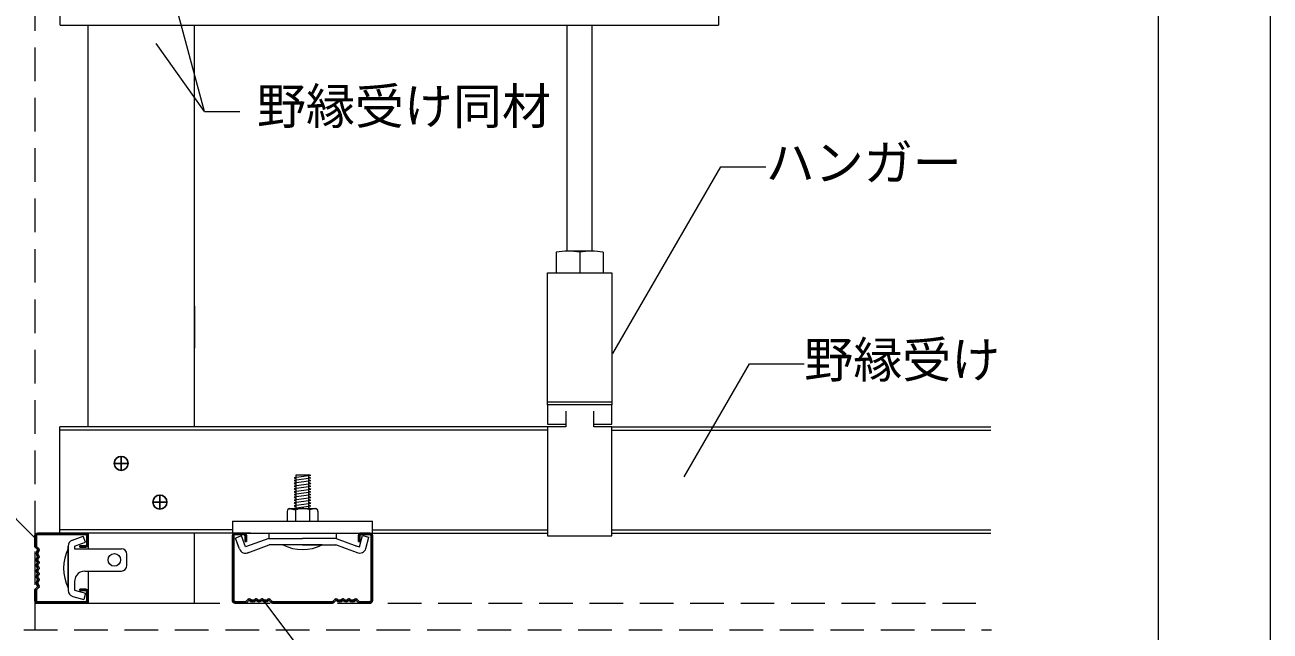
# Model space of a CAD drawing. Units: millimetres on the paper, enlarged 40 times, with parts at other scales. Extents: x -7800 to 7800, y -5387 to 5300.
# Drawn here: x 6022 to 7800, y -4281 to -3414 of the extents above; entities that cross this region are included whole.
import ezdxf
from ezdxf.enums import TextEntityAlignment as Align

# ---------------------------------------------------------------- set-up
doc = ezdxf.new("R2010")
doc.units = ezdxf.units.MM
doc.header["$LTSCALE"] = 40
doc.linetypes.add('DASHED1', pattern=[1.8, 1.2, -0.6])
for name, color, linetype, lineweight in [('4-1_吊り材', 7, 'Continuous', 18), ('4-2_野縁受け', 3, 'Continuous', 18), ('4-3_野縁', 2, 'Continuous', 25), ('4-4_ブレース・補強材', 4, 'Continuous', 9), ('4-6_文字', 7, 'Continuous', 18), ('4-A_クリップ', 7, 'Continuous', 18), ('4-C_ビス・アンカーボルト・強調図形', 2, 'Continuous', 25), ('4-D_パネル', 4, 'DASHED1', 9), ('F-3_野縁', 3, 'Continuous', 18)]:
    doc.layers.add(name, color=color, linetype=linetype, lineweight=lineweight)
doc.styles.add('ＭＳ ゴシック', font='')
doc.styles.get('ＭＳ ゴシック').set_extended_font_data('MS Gothic')

msp = doc.modelspace()

# ---------------------------------------------------------------- linework, layer by layer
at = {"layer": '4-1_吊り材'}
for p, q in [((6795.91, -3737.64), (6795.91, -3414.59)), ((6831.91, -3737.64), (6831.91, -3414.59)), ((6780.31, -3739.24), (6780.31, -3768.44)), ((6830.71, -3737.64), (6797.11, -3737.64)), ((6813.91, -3739.24), (6813.91, -3768.44)), ((6847.51, -3739.24), (6847.51, -3768.44)), ((6767.91, -3768.44), (6859.91, -3768.44)), ((6767.91, -3952.82), (6767.91, -3768.44)), ((6859.91, -3768.44), (6859.91, -3952.82)), ((6767.91, -3957.34), (6767.91, -3952.82)), ((6767.91, -3952.82), (6859.91, -3952.82)), ((6767.91, -3957.34), (6767.91, -3984.99)), ((6859.91, -3957.34), (6767.91, -3957.34)), ((6859.91, -3952.82), (6859.91, -3957.34)), ((6859.91, -3984.99), (6859.91, -3957.34)), ((6793.91, -3966.24), (6793.91, -3988.58)), ((6833.91, -3988.58), (6833.91, -3966.24)), ((6767.91, -3984.99), (6793.91, -3984.99)), ((6767.91, -3988.58), (6767.91, -4144.44)), ((6793.91, -3988.58), (6767.91, -3988.58)), ((6833.91, -3984.99), (6859.91, -3984.99)), ((6859.91, -3988.58), (6833.91, -3988.58)), ((6859.91, -4144.44), (6859.91, -3988.58)), ((6767.91, -4144.44), (6859.91, -4144.44))]:
    msp.add_line(p, q, dxfattribs=at)
for centre in [(6797.11, -3826.65), (6830.71, -3826.65)]:
    msp.add_arc(centre, 89.01, 79.1199, 100.88008, dxfattribs=at)
at = {"layer": '4-2_野縁受け'}
for p, q in [((6071.37, -4140.58), (6071.37, -3988.58)), ((6547.51, -3988.58), (6071.37, -3988.58)), ((6316.58, -3993.38), (6071.37, -3993.38)), ((6767.91, -3993.38), (6264.27, -3993.38)), ((6767.91, -3988.58), (6517.58, -3988.58)), ((6859.91, -3988.58), (7401.35, -3988.58)), ((6859.91, -3993.38), (7401.35, -3993.38)), ((6318.12, -4135.78), (6071.37, -4135.78)), ((6343.58, -4140.58), (6071.37, -4140.58)), ((6489.58, -4140.58), (6767.91, -4140.58)), ((6518.12, -4135.78), (6767.91, -4135.78)), ((6859.91, -4135.78), (7401.35, -4135.78)), ((6859.91, -4140.58), (7401.35, -4140.58))]:
    msp.add_line(p, q, dxfattribs=at)
at = {"layer": '4-3_野縁'}
for p, q in [((6107.91, -4140.58), (6039.78, -4140.58)), ((6040, -4142.58), (6107.91, -4142.58)), ((6334, -4140.5), (6322, -4140.5)), ((6334, -4142.5), (6322, -4142.5)), ((6502.01, -4140.5), (6514.01, -4140.5)), ((6502.01, -4142.5), (6514.01, -4142.5)), ((6035.91, -4158.92), (6035.91, -4144.58)), ((6035.91, -4158.93), (6035.91, -4144.58)), ((6037.91, -4144.58), (6037.91, -4158.93)), ((6037.91, -4144.58), (6037.91, -4158.93)), ((6038.49, -4160.35), (6041.32, -4163.17)), ((6041.32, -4163.17), (6038.49, -4160.35)), ((6099.91, -4158.58), (6107.91, -4158.58)), ((6099.91, -4158.58), (6099.91, -4160.58)), ((6099.91, -4160.58), (6107.91, -4160.58)), ((6109.91, -4156.58), (6109.91, -4144.58)), ((6111.91, -4156.58), (6111.91, -4144.58)), ((6318, -4144.5), (6318, -4236.33)), ((6320, -4236.42), (6320, -4144.5)), ((6336, -4152.5), (6336, -4144.5)), ((6336, -4152.5), (6338, -4152.5)), ((6338, -4152.5), (6338, -4144.5)), ((6498.01, -4152.5), (6498.01, -4144.5)), ((6500.01, -4152.5), (6498.01, -4152.5)), ((6500.01, -4152.5), (6500.01, -4144.5)), ((6516, -4236.42), (6516.01, -4144.5)), ((6518.01, -4144.5), (6518, -4236.33)), ((6039.91, -4164.59), (6037.08, -4161.76)), ((6039.91, -4164.59), (6037.08, -4161.76)), ((6035.91, -4222.24), (6035.91, -4236.59)), ((6039.91, -4216.59), (6037.08, -4219.42)), ((6037.91, -4236.59), (6037.91, -4222.24)), ((6041.32, -4218), (6038.49, -4220.83)), ((6099.91, -4220.59), (6107.91, -4220.59)), ((6099.91, -4222.59), (6099.91, -4220.59)), ((6099.91, -4222.59), (6107.91, -4222.59)), ((6109.91, -4224.59), (6109.91, -4236.59)), ((6111.91, -4224.59), (6111.91, -4236.59)), ((6040, -4238.59), (6107.91, -4238.59)), ((6107.91, -4240.59), (6040.08, -4240.59)), ((6322, -4238.5), (6336.34, -4238.5)), ((6322, -4238.5), (6336.34, -4238.5)), ((6336.34, -4240.5), (6322, -4240.5)), ((6336.34, -4240.5), (6322, -4240.5)), ((6337.76, -4237.92), (6340.58, -4235.09)), ((6340.58, -4235.09), (6337.76, -4237.92)), ((6342, -4236.5), (6339.17, -4239.33)), ((6342, -4236.5), (6339.17, -4239.33)), ((6370, -4236.5), (6372.83, -4239.33)), ((6371.41, -4235.09), (6374.24, -4237.92)), ((6375.66, -4238.5), (6418, -4238.5)), ((6375.66, -4240.5), (6418, -4240.5)), ((6460.35, -4238.5), (6418, -4238.5)), ((6460.35, -4240.5), (6418, -4240.5)), ((6464.59, -4235.09), (6461.76, -4237.92)), ((6466.01, -4236.5), (6463.18, -4239.33)), ((6494.01, -4236.5), (6496.83, -4239.33)), ((6494.01, -4236.5), (6496.83, -4239.33)), ((6498.25, -4237.92), (6495.42, -4235.09)), ((6495.42, -4235.09), (6498.25, -4237.92)), ((6514.01, -4238.5), (6499.66, -4238.5)), ((6514.01, -4238.5), (6499.66, -4238.5)), ((6499.66, -4240.5), (6514.01, -4240.5)), ((6499.66, -4240.5), (6514.01, -4240.5))]:
    msp.add_line(p, q, dxfattribs=at)
for centre, radius, start, end in [((6039.91, -4144.58), 4, 87.476, 180), ((6039.91, -4144.58), 4, 87.476, 180), ((6039.91, -4144.58), 2, 87.476, 180), ((6039.91, -4144.58), 2, 87.476, 180), ((6107.91, -4144.58), 4, 0.00299, 90.00299), ((6107.91, -4144.58), 2, 0.00299, 90.00299), ((6322, -4144.5), 4, 90.00299, 180.00299), ((6322, -4144.5), 2, 90.00299, 180.00299), ((6334, -4144.5), 4, 0.00299, 90.00299), ((6334, -4144.5), 2, 0.00299, 90.00299), ((6502.01, -4144.5), 4, 89.99699, 179.99699), ((6502.01, -4144.5), 2, 89.99699, 179.99699), ((6514.01, -4144.5), 4, 359.99699, 89.99699), ((6514.01, -4144.5), 2, 359.99699, 89.99699), ((6039.91, -4158.93), 4, 180, 225), ((6039.91, -4158.93), 4, 180, 224.99998), ((6039.91, -4158.93), 2, 179.99998, 224.99998), ((6039.91, -4158.93), 2, 180, 224.99998), ((6107.91, -4156.58), 2, 270.00299, 0.00299), ((6107.91, -4156.58), 4, 270.00299, 0.00299), ((6045.16, -4169.59), 7.25, 136.39716, 223.6028), ((6042.91, -4178.59), 5, 126.86989, 233.1301), ((6045.16, -4169.59), 5.25, 136.39716, 223.6028), ((6042.91, -4178.59), 3, 126.86989, 233.1301), ((6039.91, -4174.59), 2, 306.86987, 43.6028), ((6039.91, -4164.59), 2, 316.39717, 45), ((6042.91, -4186.59), 5, 126.86989, 233.1301), ((6042.91, -4194.59), 5, 126.86989, 233.1301), ((6042.91, -4186.59), 3, 126.86989, 233.1301), ((6042.91, -4194.59), 3, 126.86989, 233.1301), ((6039.91, -4182.59), 2, 306.86987, 53.1301), ((6039.91, -4190.59), 2, 306.86987, 53.1301), ((6039.91, -4198.59), 2, 306.86987, 53.1301), ((6042.91, -4202.59), 5, 126.86989, 233.1301), ((6045.16, -4211.59), 7.25, 136.39716, 223.6028), ((6042.91, -4202.59), 3, 126.86989, 233.1301), ((6045.16, -4211.59), 5.25, 136.39716, 223.6028), ((6039.91, -4206.59), 2, 316.39717, 53.1301), ((6039.91, -4222.24), 4, 135, 180), ((6039.91, -4222.24), 2, 135, 180), ((6039.91, -4216.59), 2, 314.99998, 43.60281), ((6107.91, -4224.59), 4, 359.99696, 89.99699), ((6107.91, -4224.59), 2, 359.99696, 89.99699), ((6039.91, -4236.59), 4, 180, 272.524), ((6039.91, -4236.59), 4, 179.99995, 272.524), ((6039.91, -4236.59), 2, 180, 272.524), ((6039.91, -4236.59), 2, 179.99995, 272.524), ((6107.91, -4236.59), 2, 269.99699, 359.99699), ((6107.91, -4236.59), 4, 269.99699, 359.99699), ((6322, -4236.5), 4, 177.476, 270), ((6322, -4236.5), 4, 177.476, 270), ((6322, -4236.5), 2, 177.476, 270), ((6322, -4236.5), 2, 177.476, 270), ((6336.34, -4236.5), 2, 269.99998, 314.99998), ((6336.34, -4236.5), 2, 270, 314.99998), ((6336.34, -4236.5), 4, 270, 315), ((6336.34, -4236.5), 4, 270, 314.99998), ((6342, -4236.5), 2, 46.39717, 135), ((6347, -4231.25), 7.25, 226.39717, 313.60281), ((6347, -4231.25), 5.25, 226.39717, 313.60281), ((6352, -4236.5), 2, 36.86989, 133.60281), ((6356, -4233.5), 5, 216.86989, 323.1301), ((6356, -4233.5), 3, 216.86989, 323.1301), ((6360, -4236.5), 2, 36.86989, 143.1301), ((6360, -4236.5), 2, 46.39717, 143.1301), ((6365, -4231.25), 7.25, 226.39717, 313.60281), ((6365, -4231.25), 5.25, 226.39717, 313.60281), ((6370, -4236.5), 2, 44.99998, 133.60281), ((6375.66, -4236.5), 4, 225, 270), ((6375.66, -4236.5), 2, 225, 270), ((6460.35, -4236.5), 2, 270, 315), ((6460.35, -4236.5), 4, 270, 315), ((6466.01, -4236.5), 2, 46.39719, 135.00002), ((6471.01, -4231.25), 7.25, 226.39719, 313.60283), ((6471.01, -4231.25), 5.25, 226.39719, 313.60283), ((6476.01, -4236.5), 2, 36.8699, 143.13011), ((6476.01, -4236.5), 2, 36.8699, 133.60283), ((6480.01, -4233.5), 5, 216.8699, 323.13011), ((6480.01, -4233.5), 3, 216.8699, 323.13011), ((6484.01, -4236.5), 2, 46.39719, 143.13011), ((6489.01, -4231.25), 7.25, 226.39719, 313.60283), ((6489.01, -4231.25), 5.25, 226.39719, 313.60283), ((6494.01, -4236.5), 2, 45, 133.60283), ((6499.66, -4236.5), 4, 225, 270), ((6499.66, -4236.5), 4, 225.00002, 270), ((6499.66, -4236.5), 2, 225, 270), ((6499.66, -4236.5), 2, 225.00002, 270), ((6514.01, -4236.5), 4, 270, 2.524), ((6514.01, -4236.5), 4, 269.99997, 2.524), ((6514.01, -4236.5), 2, 270, 2.524), ((6514.01, -4236.5), 2, 269.99997, 2.524)]:
    msp.add_arc(centre, radius, start, end, dxfattribs=at)
at = {"layer": '4-4_ブレース・補強材'}
for p, q in [((6071.91, -3414.59), (6071.91, -3262.59)), ((7012.29, -3262.59), (7012.29, -3414.59)), ((6111.91, -3988.58), (6111.91, -3414.59)), ((6263.91, -3963.73), (6263.91, -3414.59)), ((6263.97, -3816.17), (6263.97, -3876.17)), ((6263.91, -3988.58), (6263.91, -3946.17)), ((6111.91, -4140.59), (6111.91, -4162.73)), ((6111.91, -4194.73), (6111.91, -4240.59))]:
    msp.add_line(p, q, dxfattribs=at)
for points in [[(6071.91, -3414.59), (6111.04, -3414.59), (7012.29, -3414.59)], [(6111.91, -4240.58), (6263.91, -4240.58), (6263.91, -4140.58)]]:
    msp.add_lwpolyline(points, dxfattribs=at)
at = {"layer": '4-6_文字'}
for p, q in [((6277.92, -3537.86), (6218.91, -3317.65)), ((6277.92, -3537.86), (6208.78, -3440.79)), ((6277.92, -3537.86), (6328.42, -3537.86)), ((6861.33, -3883.74), (7015.31, -3617.03)), ((7015.31, -3617.03), (7079.57, -3617.03)), ((6036.73, -4148.03), (5883.77, -3995.07)), ((6362.54, -4237.25), (6479.33, -4392.97))]:
    msp.add_line(p, q, dxfattribs=at)
msp.add_lwpolyline([(6963.34, -4060.04), (7056.42, -3898.83), (7134.68, -3898.83)], dxfattribs=at)
at = {"layer": '4-A_クリップ'}
for p, q in [((6430.12, -4061.97), (6406.12, -4065.34)), ((6406.12, -4065.34), (6409.12, -4066.92)), ((6430.12, -4065.97), (6406.12, -4069.34)), ((6406.12, -4069.34), (6409.12, -4070.92)), ((6430.12, -4069.97), (6406.12, -4073.34)), ((6409.12, -4057.34), (6427.12, -4057.34)), ((6409.12, -4105.38), (6409.12, -4057.34)), ((6430.12, -4057.97), (6427.12, -4057.34)), ((6427.12, -4105.38), (6427.12, -4057.46)), ((6430.12, -4061.97), (6427.12, -4060.39)), ((6430.12, -4065.97), (6427.12, -4064.39)), ((6430.12, -4069.97), (6427.12, -4068.39)), ((6430.12, -4073.97), (6427.12, -4072.39)), ((6406.12, -4073.34), (6409.12, -4074.92)), ((6430.12, -4073.97), (6406.12, -4077.34)), ((6406.12, -4077.34), (6409.12, -4078.92)), ((6430.12, -4077.97), (6406.12, -4081.34)), ((6406.12, -4081.34), (6409.12, -4082.92)), ((6430.12, -4081.97), (6406.12, -4085.34)), ((6406.12, -4085.34), (6409.12, -4086.92)), ((6430.12, -4085.97), (6406.12, -4089.34)), ((6406.12, -4089.34), (6409.12, -4090.92)), ((6430.12, -4089.97), (6406.12, -4093.34)), ((6430.12, -4077.97), (6427.12, -4076.39)), ((6430.12, -4081.97), (6427.12, -4080.39)), ((6430.12, -4085.97), (6427.12, -4084.39)), ((6430.12, -4089.97), (6427.12, -4088.39)), ((6398.8, -4106.05), (6396.92, -4106.99)), ((6398.8, -4106.05), (6396.92, -4106.99)), ((6400.12, -4105.38), (6436.12, -4105.38)), ((6401.56, -4105.74), (6408.12, -4107.39)), ((6401.56, -4105.74), (6408.12, -4107.39)), ((6406.12, -4093.34), (6409.12, -4094.92)), ((6430.12, -4093.97), (6406.12, -4097.34)), ((6406.12, -4097.34), (6409.12, -4098.92)), ((6430.12, -4097.97), (6406.12, -4101.34)), ((6406.12, -4101.34), (6409.12, -4102.92)), ((6406.12, -4101.34), (6409.12, -4102.92)), ((6430.12, -4101.97), (6406.12, -4105.34)), ((6430.12, -4101.97), (6406.12, -4105.34)), ((6408.12, -4107.39), (6408.12, -4107.45)), ((6408.12, -4107.45), (6408.12, -4123.38)), ((6427.01, -4106.95), (6428.12, -4107.36)), ((6427.01, -4106.95), (6428.12, -4107.36)), ((6430.12, -4093.97), (6427.12, -4092.39)), ((6430.12, -4097.97), (6427.12, -4096.39)), ((6430.12, -4101.97), (6427.12, -4100.39)), ((6430.12, -4101.97), (6427.12, -4100.39)), ((6429.01, -4105.38), (6427.12, -4104.39)), ((6429.01, -4105.38), (6427.12, -4104.39)), ((6434.7, -4105.73), (6428.12, -4107.36)), ((6434.7, -4105.73), (6428.12, -4107.36)), ((6428.12, -4107.36), (6428.12, -4123.38)), ((6437.43, -4106.03), (6439.3, -4106.95)), ((6437.43, -4106.03), (6439.3, -4106.95)), ((6318.12, -4123.38), (6318.12, -4140.58)), ((6318.12, -4123.38), (6518.12, -4123.38)), ((6396.12, -4109.38), (6396.12, -4123.38)), ((6396.12, -4123.38), (6440.12, -4123.38)), ((6440.12, -4109.38), (6440.12, -4123.38)), ((6370.15, -4140.58), (6370.15, -4148.14)), ((6466.15, -4140.58), (6466.15, -4148.15)), ((6083.29, -4218.71), (6083.29, -4159.14)), ((6083.3, -4158.78), (6083.3, -4222.24)), ((6089.35, -4150.49), (6104.73, -4144.89)), ((6092.49, -4159.14), (6107.87, -4153.54)), ((6092.5, -4159.13), (6092.5, -4162.73)), ((6107.87, -4153.54), (6104.73, -4144.89)), ((6107.87, -4153.54), (6104.73, -4144.89)), ((6330.96, -4144.54), (6322.31, -4147.69)), ((6330.96, -4144.54), (6322.31, -4147.69)), ((6327.91, -4163.07), (6322.31, -4147.69)), ((6327.09, -4160.82), (6322.31, -4147.69)), ((6336.7, -4160.32), (6330.96, -4144.54)), ((6336.7, -4160.32), (6330.96, -4144.54)), ((6370.15, -4148.14), (6336.7, -4160.32)), ((6339.77, -4168.55), (6370.56, -4157.34)), ((6370.15, -4148.14), (6418.12, -4148.14)), ((6373.27, -4157.34), (6370.56, -4157.34)), ((6418.12, -4157.34), (6373.27, -4157.34)), ((6446.12, -4157.34), (6390.12, -4157.34)), ((6466.09, -4148.14), (6418.12, -4148.14)), ((6466.09, -4148.14), (6418.12, -4148.14)), ((6466.09, -4148.14), (6418.12, -4148.14)), ((6418.12, -4157.34), (6462.97, -4157.34)), ((6418.12, -4157.34), (6457.04, -4157.34)), ((6418.12, -4157.34), (6454.7, -4157.34)), ((6456.07, -4157.34), (6462.97, -4157.34)), ((6458.04, -4157.34), (6465.69, -4157.34)), ((6478.66, -4162.06), (6465.69, -4157.34)), ((6466.09, -4148.14), (6495.7, -4158.92)), ((6496.47, -4168.55), (6475.7, -4160.98)), ((6494.53, -4158.49), (6499.55, -4160.32)), ((6499.55, -4160.32), (6503.89, -4144.1)), ((6503.89, -4144.1), (6512.78, -4146.48)), ((6508.54, -4162.29), (6512.78, -4146.48)), ((6092.5, -4162.73), (6159.29, -4162.73)), ((6167.29, -4186.73), (6167.29, -4170.73)), ((6107.29, -4194.73), (6159.29, -4194.73)), ((6092.5, -4208.92), (6092.5, -4222.24)), ((6090.12, -4231.13), (6105.93, -4235.36)), ((6092.5, -4222.24), (6108.31, -4226.47)), ((6108.31, -4226.47), (6105.93, -4235.36))]:
    msp.add_line(p, q, dxfattribs=at)
for points in [[(6430.12, -4057.97), (6406.12, -4061.34), (6409.12, -4062.92)], [(6318.12, -4140.58), (6518.12, -4140.58), (6518.12, -4123.38)]]:
    msp.add_lwpolyline(points, dxfattribs=at)
msp.add_circle((6149.29, -4178.73), 9, dxfattribs=at)
for centre, radius, start, end in [((6400.12, -4109.38), 4, 90, 180), ((6400.59, -4109.62), 4, 75.942, 116.60205), ((6400.59, -4109.62), 4, 75.942, 116.60205), ((6418.12, -4131.39), 26, 70.01814, 112.61984), ((6418.12, -4131.39), 26, 70.01814, 112.61984), ((6435.66, -4109.62), 4, 63.73468, 103.86021), ((6435.66, -4109.62), 4, 63.73468, 103.86021), ((6436.12, -4109.38), 4, 0, 90), ((6092.49, -4159.14), 9.2, 109.99997, 180.00389), ((6418.12, -4101.34), 62.61, 243.43494, 296.56505), ((6139.29, -4190.7), 62.61, 153.43492, 206.56505), ((6139.29, -4190.7), 62.61, 153.43492, 206.56505), ((6159.29, -4170.73), 8, 359.99721, 89.99721), ((6336.55, -4159.92), 9.2, 199.99997, 299.99998), ((6499.66, -4159.91), 9.2, 245, 345), ((6107.29, -4209.53), 14.8, 89.99721, 145.41692), ((6159.29, -4186.73), 8, 269.99721, 359.99721), ((6107.29, -4209.53), 14.8, 145.91584, 179.99721), ((6092.5, -4222.24), 9.2, 180.00389, 255)]:
    msp.add_arc(centre, radius, start, end, dxfattribs=at)
at = {"layer": '4-C_ビス・アンカーボルト・強調図形'}
for p, q in [((6159.01, -4030.79), (6159.01, -4050.79)), ((6169.01, -4040.79), (6149.01, -4040.79)), ((6214.36, -4086.14), (6214.36, -4106.14)), ((6224.36, -4096.14), (6204.36, -4096.14))]:
    msp.add_line(p, q, dxfattribs=at)
for centre in [(6159.01, -4040.79), (6214.36, -4096.14)]:
    msp.add_circle(centre, 10, dxfattribs=at)
at = {"layer": '4-D_パネル'}
for p, q in [((6035.91, -3158.58), (6035.91, -4278.58)), ((6035.91, -4240.58), (7401.89, -4240.58)), ((5947.91, -4278.58), (7401.89, -4278.58))]:
    msp.add_line(p, q, dxfattribs=at)
at = {"layer": 'F-3_野縁'}
msp.add_line((7640, -2115.96), (7640, -4397.82), dxfattribs=at)
msp.add_lwpolyline([(-7800, 5300), (7800, 5300), (7800, -5300)], dxfattribs=at)

# ---------------------------------------------------------------- texts
at = {"layer": '4-6_文字', "style": 'ＭＳ ゴシック'}
for s, p in [('野縁受け同材', (6352.95, -3571.52)), ('ハンガー', (7079.57, -3652.03)), ('野縁受け', (7134.68, -3933.83))]:
    msp.add_text(s, height=51.32, dxfattribs=at).set_placement(p, align=Align.BOTTOM_LEFT)

doc.saveas('drawing.dxf')
